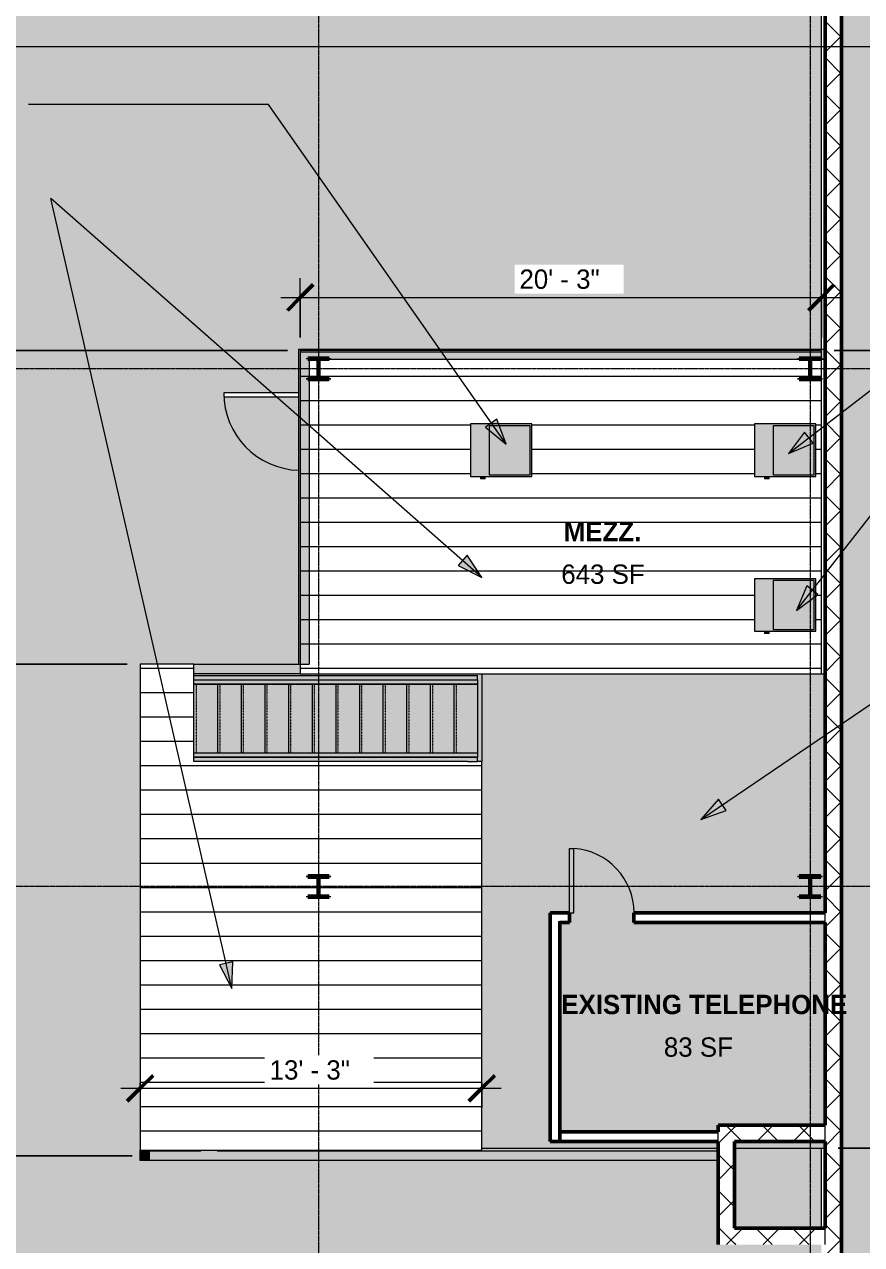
# Model space of a CAD drawing. Header units: inches. Extents: x -4136 to -1245, y 10244 to 12022.
# Drawn here: x -1958 to -1568, y 10995 to 11563 of the extents above; entities that cross this region are included whole.
import ezdxf

# ---------------------------------------------------------------- set-up
doc = ezdxf.new("R2010")
doc.units = ezdxf.units.IN
doc.header["$MEASUREMENT"] = 0
doc.linetypes.add('Grid Line 1_2_', pattern=[0.875, 0.5, -0.125, 0.125, -0.125])
doc.linetypes.add('Overhead 1_16_', pattern=[0.101562, 0.0625, -0.039062])
for name, color, linetype, lineweight in [('A-ANNO-DIMS', 211, 'Continuous', 9), ('A-ANNO-DIMS-96', 211, 'Continuous', 9), ('A-AREA-IDEN', 2, 'Continuous', 9), ('A-DOOR', 31, 'Continuous', 13), ('A-DOOR-1', 163, 'Continuous', 13), ('A-DOOR-3', 153, 'Continuous', 20), ('A-DOOR-4', 173, 'Continuous', 9), ('A-DOOR-5', 31, 'Continuous', 20), ('A-DOOR-6', 31, 'Continuous', 9), ('A-FLOR', 192, 'Continuous', 13), ('A-FLOR-1', 163, 'Continuous', 13), ('A-FLOR-HRAL', 11, 'Continuous', 9), ('A-FLOR-PATT-1', 10, 'Continuous', 13), ('A-FLOR-PATT-2', 8, 'Continuous', 9), ('A-WALL-2', 163, 'Continuous', 13), ('A-WALL-3', 155, 'Continuous', 50), ('A-WALL-4', 8, 'Continuous', 13), ('A-WALL-PATT-1', 7, 'Continuous', 9), ('C-BLDG-PADS-1', 10, 'Continuous', 13), ('C-BLDG-PADS-2', 173, 'Continuous', 9), ('G-ANNO-SYMB', 111, 'Continuous', 9), ('G-ANNO-TEXT', 231, 'Continuous', 9), ('G-ANNO-TEXT-1', 165, 'Continuous', 20), ('I-WALL', 2, 'Continuous', 13), ('I-WALL-1', 10, 'Continuous', 13), ('I-WALL-2', 163, 'Continuous', 13), ('I-WALL-3', 155, 'Continuous', 50), ('M-EQPM', 50, 'Continuous', 9), ('S-COLS-3', 52, 'Continuous', 9), ('S-COLS-4', 52, 'Continuous', 50), ('S-GRID-1', 1, 'Grid Line 1_2_', 9), ('S-STRS', 31, 'Continuous', 9), ('S-STRS-1', 31, 'Overhead 1_16_', 9)]:
    doc.layers.add(name, color=color, linetype=linetype, lineweight=lineweight)
doc.styles.add('Century Gothic_1', font='ufonts.com_century-gothic.ttf', dxfattribs={"height": 9})
doc.styles.add('Century Gothic_B', font='GOTHICB.TTF', dxfattribs={"height": 9})
doc.dimstyles.new('OD__1__Tol__', dxfattribs={"dimscale": 12, "dimtxt": 9.397514, "dimasz": 1, "dimexe": 0.75, "dimexo": 0.5, "dimgap": 0.125, "dimtad": 1, "dimdec": 0, "dimzin": 3, "dimdsep": 46, "dimlunit": 4, "dimtxsty": 'Century Gothic_1', "dimblk1": 'OBLIQUE', "dimblk2": 'OBLIQUE', "dimsah": 1, "dimcen": 0.09, "dimdle": 0.75, "dimazin": 0, "dimtfac": 1, "dimtdec": 4, "dimtix": 1, "dimtmove": 0, "dimatfit": 3, "dimfxl": 1, "dimtvp": 1, "dimtfill": 1, "dimfrac": 2, "dimtolj": 1, "dimtzin": 0, "dimarcsym": 2})
pattern_1 = [(0, (0, 0), (30.72, 7.68), [1.267, -21.773, 1.267, -21.773, -122.88]), (0, (0, 0), (30.72, 7.68), [-46.08, 1.267, -44.813, 1.267, -21.773, -53.76]), (0, (0, 0), (30.72, 7.68), [-115.2, 1.267, -14.093, 1.267, -37.133]), (120, (11.52, 3.84), (-22.011075, 22.7643004), [1.267, -21.773, 1.267, -21.773, -122.88]), (120, (11.52, 3.84), (-22.011075, 22.7643004), [-46.08, 1.267, -44.813, 1.267, -21.773, -53.76]), (120, (11.52, 3.84), (-22.011075, 22.7643004), [-115.2, 1.267, -14.093, 1.267, -37.133]), (240, (15.36, 19.2), (-8.708925, -30.4443004), [1.267, -21.773, 1.267, -21.773, -122.88]), (240, (15.36, 19.2), (-8.708925, -30.4443004), [-46.08, 1.267, -44.813, 1.267, -21.773, -53.76]), (240, (15.36, 19.2), (-8.708925, -30.4443004), [-115.2, 1.267, -14.093, 1.267, -37.133])]
pattern_2 = [(45, (0, 0), (-8.485281, 8.485281), []), (135, (0, 0), (-8.485281, -8.485281), [])]
pattern_3 = [(45, (0, 0), (-9.503515, 9.503515), []), (45, (0, 14.4), (-9.503515, 9.503515), [])]

# ---------------------------------------------------------------- blocks, each defined once
blk = doc.blocks.new('Single-Flush - 30_ x 80_-1225038-FLOOR PLAN - MEZZANINE')
at = {"layer": 'A-DOOR-3'}
for p, q in [((13, -2.25), (13, -32.25)), ((15, -2.25), (13, -2.25)), ((15, -2.25), (15, -32.25)), ((15, -32.25), (13, -32.25))]:
    blk.add_line(p, q, dxfattribs=at)
at = {"layer": 'A-DOOR-4'}
blk.add_arc((15, -2.25), 30.07, 180, 266.1859, dxfattribs=at)
blk = doc.blocks.new('Walls 1 - Walls 1-1277454-FLOOR PLAN - MEZZANINE')
at = {"layer": 'A-WALL-4'}
blk.add_hatch(color=256, dxfattribs=at).paths.add_polyline_path([(-1448.52, 10375.73), (-1448.52, 11927.37), (-1943.14, 11927.37), (-1943.06, 11911.21), (-1585.45, 11913.39), (-1585.45, 11774.15), (-1577.83, 11774.15), (-1577.83, 10643.01), (-1938.58, 10642.37), (-1938.58, 10376.85)], flags=0)
at = {"layer": 'A-WALL-3'}
blk.add_line((-1577.83, 11774.15), (-1577.83, 10643.01), dxfattribs=at)
blk = doc.blocks.new('Gas Fired Furnace - Direct Vent - 38000 BTUH-1351617-FLOOR PLAN - MEZZANINE')
at = {"layer": 'M-EQPM'}
h = blk.add_hatch(color=256, dxfattribs=at)
h.paths.add_polyline_path([(0, -28.5), (0, 0), (-24.5, 0), (-24.5, -28.5), (-24.05, -28.5)], flags=0)
h.paths.add_polyline_path([(-0.81, -5.03), (-0.81, -19.81), (-23.69, -19.81), (-23.69, -0.81), (-0.81, -0.81)], flags=0)
for points in [[(-0.81, -5.03), (-0.81, -0.81), (-23.69, -0.81), (-23.69, -19.81), (-0.81, -19.81), (-0.81, -15.49)], [(1, -21.69), (0, -21.72), (0, -21.83), (1, -21.82), (1, -21.72)], [(1, -23.83), (1, -21.83), (0, -21.87), (0, -23.83)]]:
    blk.add_hatch(color=256, dxfattribs=at).paths.add_polyline_path(points, flags=0)
for p, q in [((0, 0), (-24.5, 0)), ((-24.5, 0), (-24.5, -28.5)), ((-0.81, -0.81), (-23.69, -0.81)), ((-23.69, -0.81), (-23.69, -19.81)), ((-0.81, -19.81), (-0.81, -0.81)), ((0, -28.5), (0, 0)), ((-23.69, -19.81), (-0.81, -19.81)), ((1, -21.69), (0, -21.69)), ((1, -21.83), (0, -21.83)), ((1, -21.69), (1, -21.82)), ((1, -21.83), (1, -23.83)), ((0, -23.83), (1, -23.83)), ((-24.5, -28.5), (0, -28.5))]:
    blk.add_line(p, q, dxfattribs=at)
blk = doc.blocks.new('Top Rail Type - Top Rail_Internal_-1377795-FLOOR PLAN - MEZZANINE')
at = {"layer": 'A-FLOR-HRAL'}
blk.add_hatch(color=256, dxfattribs=at).paths.add_polyline_path([(-1747.2, 11221.65), (-1747.2, 11223.65), (-1879.2, 11223.65), (-1879.2, 11221.65), (-1782.98, 11221.65)], flags=0)
for p, q in [((-1879.2, 11223.65), (-1747.2, 11223.65)), ((-1747.2, 11221.65), (-1879.2, 11221.65)), ((-1747.2, 11223.65), (-1747.2, 11221.65))]:
    blk.add_line(p, q, dxfattribs=at)
blk = doc.blocks.new('Top Rail Type - Top Rail_Internal_-V2-FLOOR PLAN - MEZZANINE')
at = {"layer": 'A-FLOR-HRAL'}
for p, q in [((-1879.2, 11223.65), (-1747.2, 11223.65)), ((-1879.2, 11221.65), (-1747.2, 11221.65)), ((-1747.2, 11223.65), (-1747.2, 11221.65))]:
    blk.add_line(p, q, dxfattribs=at)
blk = doc.blocks.new('Top Rail Type - Top Rail_Internal_-1377806-FLOOR PLAN - MEZZANINE')
at = {"layer": 'A-FLOR-HRAL'}
blk.add_hatch(color=256, dxfattribs=at).paths.add_polyline_path([(-1747.2, 11255.65), (-1747.2, 11257.65), (-1879.2, 11257.65), (-1879.2, 11255.65), (-1782.98, 11255.65)], flags=0)
for p, q in [((-1879.2, 11257.65), (-1747.2, 11257.65)), ((-1747.2, 11255.65), (-1879.2, 11255.65)), ((-1747.2, 11257.65), (-1747.2, 11255.65))]:
    blk.add_line(p, q, dxfattribs=at)
blk = doc.blocks.new('Top Rail Type - Top Rail_Internal_-V3-FLOOR PLAN - MEZZANINE')
at = {"layer": 'A-FLOR-HRAL'}
for p, q in [((-1879.2, 11257.65), (-1747.2, 11257.65)), ((-1879.2, 11255.65), (-1747.2, 11255.65)), ((-1747.2, 11257.65), (-1747.2, 11255.65))]:
    blk.add_line(p, q, dxfattribs=at)
blk = doc.blocks.new('Door-Passage-Single-Flush - 36_ x 80_-1380225-FLOOR PLAN - MEZZANINE')
at = {"layer": 'A-DOOR-5'}
for p, q in [((18, 37.625), (16.25, 37.625)), ((16.25, 37.625), (16.25, 2.625)), ((18, 2.625), (18, 37.625))]:
    blk.add_line(p, q, dxfattribs=at)
at = {"layer": 'A-DOOR-6'}
blk.add_arc((18, 1.625), 36, 90, 178.4039, dxfattribs=at)
blk = doc.blocks.new('DIMBLOCK1-FLOOR PLAN - MEZZANINE')
at = {"layer": 'A-ANNO-DIMS-96'}
for p, q in [((-1829.7, 11416.89), (-1829.7, 11444.56)), ((-1587.2, 11416.89), (-1587.2, 11444.56)), ((-1838.7, 11435.56), (-1578.2, 11435.56)), ((-1829.7, 11435.56), (-1829.7, 11416.89)), ((-1587.2, 11435.56), (-1587.2, 11416.89))]:
    blk.add_line(p, q, dxfattribs=at)
at = {"layer": 'A-ANNO-DIMS-96', "lineweight": 50}
for p, q in [((-1829.7, 11435.56), (-1823.7, 11441.56)), ((-1587.2, 11435.56), (-1581.2, 11441.56)), ((-1829.7, 11435.56), (-1835.7, 11429.56)), ((-1587.2, 11435.56), (-1593.2, 11429.56))]:
    blk.add_line(p, q, dxfattribs=at)
at = {"layer": 'A-ANNO-DIMS-96', "color": 0, "insert": (-1727.7, 11448.6), "char_height": 9, "width": 46.1821, "attachment_point": 1, "line_spacing_factor": 0.984502, "style": 'Century Gothic_1', "bg_fill": 3, "box_fill_scale": 1.25, "bg_fill_color": 256, "bg_fill_true_color": 13158600, "bg_fill_transparency": 0}
blk.add_mtext('20\' - 3"', dxfattribs=at)
blk = doc.blocks.new('_Oblique')
at = {"color": 0, "linetype": 'ByBlock', "lineweight": -2}
blk.add_line((-0.5, -0.5), (0.5, 0.5), dxfattribs=at)
blk = doc.blocks.new('DIMBLOCK2-FLOOR PLAN - MEZZANINE')
at = {"layer": 'A-ANNO-DIMS-96', "lineweight": 50}
for p, q in [((-1508.95, 11410.89), (-1514.95, 11416.89)), ((-1508.95, 11410.89), (-1502.95, 11404.89)), ((-1508.95, 11039.65), (-1514.95, 11045.65)), ((-1508.95, 11039.65), (-1502.95, 11033.65))]:
    blk.add_line(p, q, dxfattribs=at)
at = {"layer": 'A-ANNO-DIMS-96'}
for p, q in [((-1508.95, 11030.65), (-1508.95, 11419.89)), ((-1581.2, 11410.89), (-1499.95, 11410.89)), ((-1508.95, 11410.89), (-1581.2, 11410.89)), ((-1579.45, 11039.65), (-1499.95, 11039.65)), ((-1508.95, 11039.65), (-1579.45, 11039.65))]:
    blk.add_line(p, q, dxfattribs=at)
at = {"layer": 'A-ANNO-DIMS-96', "color": 0, "insert": (-1521.99, 11202.52), "char_height": 9, "width": 54.5951, "attachment_point": 1, "rotation": 90, "line_spacing_factor": 0.984502, "style": 'Century Gothic_1', "bg_fill": 3, "box_fill_scale": 1.25, "bg_fill_color": 256, "bg_fill_true_color": 13158600, "bg_fill_transparency": 0}
blk.add_mtext('30\' - 11"', dxfattribs=at)
blk = doc.blocks.new('DIMBLOCK3-FLOOR PLAN - MEZZANINE')
at = {"layer": 'A-ANNO-DIMS-96'}
for p, q in [((-1980.83, 11027.15), (-1980.83, 11273.9)), ((-1910.2, 11264.9), (-1989.83, 11264.9)), ((-1980.83, 11264.9), (-1910.2, 11264.9)), ((-1907.95, 11036.15), (-1989.83, 11036.15)), ((-1980.83, 11036.15), (-1907.95, 11036.15))]:
    blk.add_line(p, q, dxfattribs=at)
at = {"layer": 'A-ANNO-DIMS-96', "lineweight": 50}
for p, q in [((-1980.83, 11264.9), (-1986.83, 11270.9)), ((-1980.83, 11264.9), (-1974.83, 11258.9)), ((-1980.83, 11036.15), (-1986.83, 11042.15)), ((-1980.83, 11036.15), (-1974.83, 11030.15))]:
    blk.add_line(p, q, dxfattribs=at)
at = {"layer": 'A-ANNO-DIMS-96', "color": 0, "insert": (-1993.87, 11131.28), "char_height": 9, "width": 46.1821, "attachment_point": 1, "rotation": 90, "line_spacing_factor": 0.984502, "style": 'Century Gothic_1', "bg_fill": 3, "box_fill_scale": 1.25, "bg_fill_color": 256, "bg_fill_true_color": 13158600, "bg_fill_transparency": 0}
blk.add_mtext('19\' - 1"', dxfattribs=at)
blk = doc.blocks.new('DIMBLOCK4-FLOOR PLAN - MEZZANINE')
at = {"layer": 'A-ANNO-DIMS-96', "lineweight": 50}
for p, q in [((-1904.2, 11067.52), (-1898.2, 11073.52)), ((-1745.2, 11067.52), (-1739.2, 11073.52)), ((-1904.2, 11067.52), (-1910.2, 11061.52)), ((-1745.2, 11067.52), (-1751.2, 11061.52))]:
    blk.add_line(p, q, dxfattribs=at)
at = {"layer": 'A-ANNO-DIMS-96'}
for p, q in [((-1904.2, 11070.01), (-1904.2, 11058.52)), ((-1904.2, 11067.52), (-1904.2, 11070.01)), ((-1745.2, 11070.01), (-1745.2, 11058.52)), ((-1745.2, 11067.52), (-1745.2, 11070.01)), ((-1913.2, 11067.52), (-1736.2, 11067.52))]:
    blk.add_line(p, q, dxfattribs=at)
at = {"layer": 'A-ANNO-DIMS-96', "color": 0, "insert": (-1843.95, 11080.56), "char_height": 9, "width": 46.1821, "attachment_point": 1, "line_spacing_factor": 0.984502, "style": 'Century Gothic_1', "bg_fill": 3, "box_fill_scale": 1.25, "bg_fill_color": 256, "bg_fill_true_color": 13158600, "bg_fill_transparency": 0}
blk.add_mtext('13\' - 3"', dxfattribs=at)
blk = doc.blocks.new('DIMBLOCK5-FLOOR PLAN - MEZZANINE')
at = {"layer": 'A-ANNO-DIMS-96', "lineweight": 50}
for p, q in [((-1980.83, 11410.89), (-1986.83, 11416.89)), ((-1980.83, 11410.89), (-1974.83, 11404.89)), ((-1980.83, 11264.9), (-1986.83, 11270.9)), ((-1980.83, 11264.9), (-1974.83, 11258.9))]:
    blk.add_line(p, q, dxfattribs=at)
at = {"layer": 'A-ANNO-DIMS-96'}
for p, q in [((-1980.83, 11419.89), (-1980.83, 11255.9)), ((-1835.7, 11410.89), (-1989.83, 11410.89)), ((-1980.83, 11410.89), (-1835.7, 11410.89)), ((-1910.2, 11264.9), (-1989.83, 11264.9)), ((-1980.83, 11264.9), (-1910.2, 11264.9))]:
    blk.add_line(p, q, dxfattribs=at)
at = {"layer": 'A-ANNO-DIMS-96', "color": 0, "insert": (-1993.87, 11318.65), "char_height": 9, "width": 46.1821, "attachment_point": 1, "rotation": 90, "line_spacing_factor": 0.984502, "style": 'Century Gothic_1', "bg_fill": 3, "box_fill_scale": 1.25, "bg_fill_color": 256, "bg_fill_true_color": 13158600, "bg_fill_transparency": 0}
blk.add_mtext('12\' - 2"', dxfattribs=at)

msp = doc.modelspace()

# ---------------------------------------------------------------- hatches: boundary and pattern name
at = {"layer": 'A-FLOR-PATT-1'}
h = msp.add_hatch(color=256, dxfattribs=at)
h.paths.add_polyline_path([(-1745.2, 11039.65), (-1635.2, 11039.65), (-1635.2, 11042.78), (-1713.45, 11042.78), (-1713.45, 11149.15), (-1704.45, 11149.15), (-1704.45, 11144.65), (-1708.95, 11144.65), (-1708.95, 11047.28), (-1635.2, 11047.28), (-1635.2, 11050.4), (-1585.45, 11050.4), (-1585.45, 11144.65), (-1674.45, 11144.65), (-1674.45, 11149.15), (-1585.45, 11149.15), (-1585.45, 11260.27), (-1745.2, 11260.27), (-1745.2, 11042.78)], flags=0)
h.paths.add_polyline_path([(-1585.45, 11039.65), (-1585.45, 11042.78), (-1627.58, 11042.78), (-1627.58, 11039.65), (-1586.24, 11039.65)], flags=0)
h.paths.add_polyline_path([(-1591.59, 11156.41), (-1597.45, 11156.41), (-1597.45, 11156.96), (-1593.31, 11156.96), (-1592.83, 11157.17), (-1592.62, 11157.66), (-1592.62, 11165.14), (-1592.83, 11165.62), (-1593.31, 11165.83), (-1597.45, 11165.83), (-1597.45, 11166.39), (-1587.45, 11166.39), (-1587.45, 11165.83), (-1591.59, 11165.83), (-1592.08, 11165.62), (-1592.28, 11165.14), (-1592.28, 11157.66), (-1592.08, 11157.17), (-1591.59, 11156.96), (-1587.45, 11156.96), (-1587.45, 11156.41)], flags=0)
at = {"layer": 'A-FLOR-PATT-2'}
h = msp.add_hatch(dxfattribs=at)
h.set_pattern_fill('FP_8', color=256, style=0, pattern_type=2)
h.set_pattern_definition([(0, (0, 0), (0, 11.331), [])])
h.paths.add_polyline_path([(-1782.98, 11038.73), (-1745.2, 11038.73), (-1745.2, 11219.65), (-1879.2, 11219.65), (-1879.2, 11264.9), (-1904.2, 11264.9), (-1904.2, 11038.73)], flags=0)
h.paths.add_polyline_path([(-1826.2, 11156.41), (-1826.2, 11156.96), (-1822.06, 11156.96), (-1821.58, 11157.17), (-1821.37, 11157.66), (-1821.37, 11165.14), (-1821.58, 11165.62), (-1822.06, 11165.83), (-1826.2, 11165.83), (-1826.2, 11166.39), (-1816.2, 11166.39), (-1816.2, 11165.83), (-1820.34, 11165.83), (-1820.83, 11165.62), (-1821.03, 11165.14), (-1821.03, 11157.66), (-1820.83, 11157.17), (-1820.34, 11156.96), (-1816.2, 11156.96), (-1816.2, 11156.41), (-1822.06, 11156.41)], flags=0)
h.paths.add_polyline_path([(-1587.2, 11260.27), (-1587.2, 11410.89), (-1829.7, 11410.89), (-1829.7, 11260.27), (-1615.75, 11260.27)], flags=0)
h.paths.add_polyline_path([(-1612.43, 11279.2), (-1613.65, 11279.2), (-1613.65, 11280.2), (-1618.31, 11280.2), (-1618.31, 11304.7), (-1589.81, 11304.7), (-1589.81, 11280.2), (-1611.5, 11280.2), (-1611.53, 11279.2), (-1612.4, 11279.2)], flags=0)
h.paths.add_polyline_path([(-1613.47, 11351.2), (-1613.65, 11351.2), (-1613.65, 11352.2), (-1618.31, 11352.2), (-1618.31, 11376.7), (-1589.81, 11376.7), (-1589.81, 11352.2), (-1611.5, 11352.2), (-1611.53, 11351.2), (-1613.37, 11351.2)], flags=0)
h.paths.add_polyline_path([(-1744.58, 11351.2), (-1745.76, 11351.2), (-1745.76, 11352.2), (-1750.43, 11352.2), (-1750.43, 11376.7), (-1721.93, 11376.7), (-1721.93, 11352.2), (-1743.61, 11352.2), (-1743.65, 11351.2), (-1744.54, 11351.2)], flags=0)
h.paths.add_polyline_path([(-1593.31, 11397.41), (-1597.45, 11397.41), (-1597.45, 11397.96), (-1593.31, 11397.96), (-1592.83, 11398.17), (-1592.62, 11398.66), (-1592.62, 11406.14), (-1592.83, 11406.62), (-1593.31, 11406.83), (-1597.45, 11406.83), (-1597.45, 11407.39), (-1587.45, 11407.39), (-1587.45, 11406.83), (-1591.59, 11406.83), (-1592.08, 11406.62), (-1592.28, 11406.04), (-1592.28, 11398.66), (-1592.08, 11398.17), (-1591.59, 11397.96), (-1587.45, 11397.96), (-1587.45, 11397.41), (-1591.59, 11397.41)], flags=0)
h.paths.add_polyline_path([(-1822.14, 11397.41), (-1826.2, 11397.41), (-1826.2, 11397.96), (-1822.06, 11397.96), (-1821.58, 11398.17), (-1821.37, 11398.66), (-1821.37, 11406.14), (-1821.58, 11406.62), (-1822.06, 11406.83), (-1826.2, 11406.83), (-1826.2, 11407.39), (-1816.2, 11407.39), (-1816.2, 11406.83), (-1820.34, 11406.83), (-1820.83, 11406.62), (-1821.03, 11406.14), (-1821.03, 11398.66), (-1820.83, 11398.17), (-1820.34, 11397.96), (-1816.2, 11397.96), (-1816.2, 11397.41), (-1822.06, 11397.41)], flags=0)
at = {"layer": 'A-WALL-PATT-1'}
h = msp.add_hatch(dxfattribs=at)
h.set_pattern_fill('FP_2', color=256, style=0, pattern_type=2)
h.set_pattern_definition(pattern_2)
h.paths.add_polyline_path([(-1577.83, 10640.15), (-1577.83, 11774.15), (-1585.45, 11774.15), (-1585.45, 10640.15)], flags=0)
h = msp.add_hatch(dxfattribs=at)
h.set_pattern_fill('FP_1', color=256, style=0, pattern_type=2)
h.set_pattern_definition(pattern_1)
h.paths.add_polyline_path([(-1704.45, 11148.65), (-1704.45, 11149.15), (-1713.45, 11149.15), (-1713.45, 11148.65), (-1712.95, 11148.65)], flags=0)
h.paths.add_polyline_path([(-1585.45, 11148.65), (-1585.45, 11149.15), (-1674.45, 11149.15), (-1674.45, 11148.65), (-1615.75, 11148.65)], flags=0)
h = msp.add_hatch(dxfattribs=at)
h.set_pattern_fill('FP_1', color=256, style=0, pattern_type=2)
h.set_pattern_definition(pattern_1)
h.paths.add_polyline_path([(-1712.95, 11042.78), (-1712.95, 11148.65), (-1713.45, 11148.65), (-1713.45, 11042.78)], flags=0)
h = msp.add_hatch(dxfattribs=at)
h.set_pattern_fill('FP_1', color=256, style=0, pattern_type=2)
h.set_pattern_definition(pattern_1)
h.paths.add_polyline_path([(-1585.45, 11144.65), (-1585.45, 11145.15), (-1674.45, 11145.15), (-1674.45, 11144.65), (-1615.75, 11144.65)], flags=0)
h.paths.add_polyline_path([(-1704.45, 11144.65), (-1704.45, 11145.15), (-1709.45, 11145.15), (-1709.45, 11144.65), (-1708.95, 11144.65)], flags=0)
h = msp.add_hatch(dxfattribs=at)
h.set_pattern_fill('FP_1', color=256, style=0, pattern_type=2)
h.set_pattern_definition(pattern_1)
h.paths.add_polyline_path([(-1635.2, 11046.78), (-1635.2, 11047.28), (-1708.95, 11047.28), (-1708.95, 11046.78)], flags=0)
h = msp.add_hatch(dxfattribs=at)
h.set_pattern_fill('FP_2', color=256, style=0, pattern_type=2)
h.set_pattern_definition(pattern_2)
h.paths.add_polyline_path([(-1635.2, 10994.78), (-1627.58, 10994.78), (-1627.58, 11050.4), (-1635.2, 11050.4), (-1635.2, 11042.78)], flags=0)
h = msp.add_hatch(dxfattribs=at)
h.set_pattern_fill('FP_2', color=256, style=0, pattern_type=2)
h.set_pattern_definition(pattern_2)
h.paths.add_polyline_path([(-1585.45, 11042.78), (-1585.45, 11050.4), (-1627.58, 11050.4), (-1627.58, 11042.78)], flags=0)
h = msp.add_hatch(dxfattribs=at)
h.set_pattern_fill('FP_1', color=256, style=0, pattern_type=2)
h.set_pattern_definition(pattern_1)
h.paths.add_polyline_path([(-1708.95, 11042.78), (-1635.2, 11042.78), (-1635.2, 11043.28), (-1708.95, 11043.28)], flags=0)
h = msp.add_hatch(dxfattribs=at)
h.set_pattern_fill('FP_2', color=256, style=0, pattern_type=2)
h.set_pattern_definition(pattern_2)
h.paths.add_polyline_path([(-1585.45, 10994.78), (-1585.45, 11002.4), (-1627.58, 11002.4), (-1627.58, 10994.78)], flags=0)
at = {"layer": 'C-BLDG-PADS-1'}
h = msp.add_hatch(color=256, dxfattribs=at)
h.paths.add_polyline_path([(-3016.2, 10815.9), (-2809.2, 10815.9), (-2809.2, 10844.89), (-2761.2, 10844.89), (-2761.2, 10815.9), (-2566.2, 10815.9), (-2566.2, 10844.89), (-2518.2, 10844.89), (-2518.2, 10815.9), (-2326.2, 10815.9), (-2326.2, 10844.89), (-2278.2, 10844.89), (-2278.2, 10815.9), (-2085.7, 10815.9), (-2085.7, 10844.89), (-2037.7, 10844.89), (-2037.7, 10815.9), (-1946.2, 10815.9), (-1946.2, 10817.27), (-1845.45, 10817.27), (-1845.45, 10979.9), (-1797.95, 10979.9), (-1797.95, 10977.65), (-1790.33, 10977.65), (-1790.33, 10817.27), (-1600.45, 10817.27), (-1600.45, 10832.89), (-1587.2, 10832.89), (-1587.2, 10994.78), (-1635.2, 10994.78), (-1635.2, 11033.9), (-1904.2, 11033.9), (-1904.2, 11264.9), (-1830.33, 11264.9), (-1830.33, 11389.39), (-1865.33, 11389.39), (-1865.33, 11391.14), (-1830.33, 11391.14), (-1830.33, 11411.51), (-1587.2, 11411.51), (-1587.2, 11736.52), (-1600.45, 11736.52), (-1600.45, 11758.4), (-1813.2, 11758.4), (-1813.2, 11736.52), (-1829.2, 11736.52), (-1829.2, 11758.4), (-2053.7, 11758.4), (-2053.7, 11736.52), (-2069.7, 11736.52), (-2069.7, 11758.4), (-2294.2, 11758.4), (-2294.2, 11736.52), (-2310.2, 11736.52), (-2310.2, 11758.4), (-2534.2, 11758.4), (-2534.2, 11736.52), (-2550.2, 11736.52), (-2550.2, 11758.4), (-2777.2, 11758.4), (-2777.2, 11736.52), (-2793.2, 11736.52), (-2793.2, 11758.4), (-3013.2, 11758.4), (-3013.2, 11736.52), (-3016.2, 11736.52), (-3016.2, 11683.8), (-2863.85, 11683.8), (-2863.85, 11682.8), (-3016.2, 11682.8), (-3016.2, 11536.24), (-2863.85, 11536.24), (-2863.85, 11535.24), (-3016.2, 11535.24), (-3016.2, 11036.49), (-2863.85, 11036.49), (-2863.85, 11035.49), (-3016.2, 11035.49), (-3016.2, 10888.93), (-2863.85, 10888.93), (-2863.85, 10887.93), (-3016.2, 10887.93), (-3016.2, 10815.9)], flags=0)
h.paths.add_polyline_path([(-1840.95, 10817.27), (-1829.2, 10817.27), (-1829.2, 10832.89), (-1813.2, 10832.89), (-1813.2, 10817.27), (-1797.95, 10817.27), (-1797.95, 10975.4), (-1840.95, 10975.4), (-1840.95, 10888.84)], flags=0)
h.paths.add_polyline_path([(-1627.58, 11002.4), (-1587.2, 11002.4), (-1587.2, 11039.65), (-1627.58, 11039.65), (-1627.58, 11033.9)], flags=0)
h.paths.add_polyline_path([(-1797.95, 11038.4), (-1635.2, 11038.4), (-1635.2, 11039.65), (-1745.2, 11039.65), (-1745.2, 11038.73), (-1899.7, 11038.73), (-1899.7, 11038.4), (-1862.3, 11038.4)], flags=0)
h.paths.add_polyline_path([(-2062.56, 11156.41), (-2066.7, 11156.41), (-2066.7, 11156.96), (-2062.56, 11156.96), (-2062.08, 11157.17), (-2061.87, 11157.66), (-2061.87, 11165.14), (-2062.08, 11165.62), (-2062.56, 11165.83), (-2066.7, 11165.83), (-2066.7, 11166.39), (-2056.7, 11166.39), (-2056.7, 11165.83), (-2060.84, 11165.83), (-2061.33, 11165.62), (-2061.53, 11165.14), (-2061.53, 11157.66), (-2061.33, 11157.17), (-2060.84, 11156.96), (-2056.7, 11156.96), (-2056.7, 11156.41), (-2060.84, 11156.41)], flags=0)
h.paths.add_polyline_path([(-2303.06, 11156.41), (-2307.2, 11156.41), (-2307.2, 11156.96), (-2303.06, 11156.96), (-2302.58, 11157.17), (-2302.37, 11157.66), (-2302.37, 11165.14), (-2302.58, 11165.62), (-2303.06, 11165.83), (-2307.2, 11165.83), (-2307.2, 11166.39), (-2297.2, 11166.39), (-2297.2, 11165.83), (-2301.34, 11165.83), (-2301.83, 11165.62), (-2302.03, 11165.14), (-2302.03, 11157.66), (-2301.83, 11157.17), (-2301.34, 11156.96), (-2297.2, 11156.96), (-2297.2, 11156.41), (-2301.34, 11156.41)], flags=0)
h.paths.add_polyline_path([(-2784.34, 11156.41), (-2790.2, 11156.41), (-2790.2, 11156.96), (-2786.06, 11156.96), (-2785.58, 11157.17), (-2785.37, 11157.66), (-2785.37, 11165.14), (-2785.58, 11165.62), (-2786.06, 11165.83), (-2790.2, 11165.83), (-2790.2, 11166.39), (-2780.2, 11166.39), (-2780.2, 11165.83), (-2784.34, 11165.83), (-2784.83, 11165.62), (-2785.03, 11165.14), (-2785.03, 11157.66), (-2784.83, 11157.17), (-2784.34, 11156.96), (-2780.2, 11156.96), (-2780.2, 11156.41)], flags=0)
h.paths.add_polyline_path([(-2537.2, 11156.41), (-2547.2, 11156.41), (-2547.2, 11156.96), (-2543.06, 11156.96), (-2542.58, 11157.17), (-2542.37, 11157.66), (-2542.37, 11165.14), (-2542.58, 11165.62), (-2543.06, 11165.83), (-2547.2, 11165.83), (-2547.2, 11166.39), (-2537.2, 11166.39), (-2537.2, 11165.83), (-2541.34, 11165.83), (-2541.83, 11165.62), (-2542.03, 11165.14), (-2542.03, 11157.66), (-2541.83, 11157.17), (-2541.34, 11156.96), (-2537.2, 11156.96)], flags=0)
h.paths.add_polyline_path([(-1745.2, 11219.65), (-1745.2, 11260.27), (-1829.7, 11260.27), (-1829.7, 11260.4), (-1879.2, 11260.4), (-1879.2, 11259.65), (-1747.2, 11259.65), (-1747.2, 11219.65)], flags=0)
h.paths.add_polyline_path([(-2062.56, 11397.41), (-2066.7, 11397.41), (-2066.7, 11397.96), (-2062.56, 11397.96), (-2062.08, 11398.17), (-2061.87, 11398.66), (-2061.87, 11406.14), (-2062.08, 11406.62), (-2062.56, 11406.83), (-2066.7, 11406.83), (-2066.7, 11407.39), (-2056.7, 11407.39), (-2056.7, 11406.83), (-2060.84, 11406.83), (-2061.33, 11406.62), (-2061.53, 11406.14), (-2061.53, 11398.66), (-2061.33, 11398.17), (-2060.84, 11397.96), (-2056.7, 11397.96), (-2056.7, 11397.41), (-2060.84, 11397.41)], flags=0)
h.paths.add_polyline_path([(-2297.2, 11397.41), (-2307.2, 11397.41), (-2307.2, 11397.96), (-2303.06, 11397.96), (-2302.58, 11398.17), (-2302.37, 11398.66), (-2302.37, 11406.14), (-2302.58, 11406.62), (-2303.06, 11406.83), (-2307.2, 11406.83), (-2307.2, 11407.39), (-2297.2, 11407.39), (-2297.2, 11406.83), (-2301.34, 11406.83), (-2301.83, 11406.62), (-2302.03, 11406.14), (-2302.03, 11398.66), (-2301.83, 11398.17), (-2301.34, 11397.96), (-2297.2, 11397.96)], flags=0)
h.paths.add_polyline_path([(-2537.2, 11397.41), (-2547.2, 11397.41), (-2547.2, 11397.96), (-2543.06, 11397.96), (-2542.58, 11398.17), (-2542.37, 11398.66), (-2542.37, 11406.14), (-2542.58, 11406.62), (-2543.06, 11406.83), (-2547.2, 11406.83), (-2547.2, 11407.39), (-2537.2, 11407.39), (-2537.2, 11406.83), (-2541.34, 11406.83), (-2541.83, 11406.62), (-2542.03, 11406.14), (-2542.03, 11398.66), (-2541.83, 11398.17), (-2541.34, 11397.96), (-2537.2, 11397.96)], flags=0)
h.paths.add_polyline_path([(-2786.34, 11397.41), (-2790.2, 11397.41), (-2790.2, 11397.96), (-2786.06, 11397.96), (-2785.58, 11398.17), (-2785.37, 11398.66), (-2785.37, 11406.14), (-2785.58, 11406.62), (-2786.06, 11406.83), (-2790.2, 11406.83), (-2790.2, 11407.39), (-2780.2, 11407.39), (-2780.2, 11406.83), (-2784.34, 11406.83), (-2784.83, 11406.62), (-2785.03, 11406.14), (-2785.03, 11398.66), (-2784.83, 11398.17), (-2784.34, 11397.96), (-2780.2, 11397.96), (-2780.2, 11397.41), (-2786.06, 11397.41)], flags=0)
at = {"layer": 'G-ANNO-TEXT'}
msp.add_hatch(color=256, dxfattribs=at).paths.add_polyline_path([(-1643.21, 11192.67), (-1631.48, 11196.76), (-1635.1, 11202.08)], flags=0)
at = {"layer": 'G-ANNO-TEXT-1'}
for points in [[(-1733.93, 11367.29), (-1738.17, 11378.97), (-1743.44, 11375.29)], [(-1602.54, 11362.97), (-1591.07, 11367.75), (-1595, 11372.84)], [(-1745.14, 11305.31), (-1752.03, 11315.65), (-1756.27, 11310.82)], [(-1861.48, 11114), (-1861.03, 11126.41), (-1867.3, 11124.97)]]:
    msp.add_hatch(color=256, dxfattribs=at).paths.add_polyline_path(points, flags=0)
at = {"layer": 'I-WALL'}
for points in [[(-1585.45, 11406.76), (-1585.45, 11411.51), (-1830.33, 11411.51), (-1830.33, 11406.76), (-1821.9, 11406.76), (-1822.06, 11406.83), (-1826.2, 11406.83), (-1826.2, 11407.39), (-1816.2, 11407.39), (-1816.2, 11406.83), (-1820.34, 11406.83), (-1820.5, 11406.76), (-1593.15, 11406.76), (-1593.31, 11406.83), (-1597.45, 11406.83), (-1597.45, 11407.39), (-1587.45, 11407.39), (-1587.45, 11406.83), (-1591.59, 11406.83), (-1591.75, 11406.76), (-1587.45, 11406.76)], [(-1825.58, 11264.9), (-1825.58, 11397.41), (-1826.2, 11397.41), (-1826.2, 11397.96), (-1825.58, 11397.96), (-1825.58, 11406.76), (-1830.33, 11406.76), (-1830.33, 11264.9)]]:
    msp.add_hatch(color=256, dxfattribs=at).paths.add_polyline_path(points, flags=0)
at = {"layer": 'I-WALL-1'}
for points in [[(-1829.7, 11260.4), (-1829.7, 11264.9), (-1879.2, 11264.9), (-1879.2, 11260.4)], [(-1899.7, 11033.9), (-1899.7, 11038.73), (-1904.2, 11038.73), (-1904.2, 11033.9)], [(-1899.7, 11033.9), (-1635.2, 11033.9), (-1635.2, 11038.4), (-1899.7, 11038.4)]]:
    msp.add_hatch(color=256, dxfattribs=at).paths.add_polyline_path(points, flags=0)
at = {"layer": 'S-COLS-3'}
h = msp.add_hatch(dxfattribs=at)
h.set_pattern_fill('FP_5', color=256, style=0, pattern_type=2)
h.set_pattern_definition(pattern_3)
h.paths.add_polyline_path([(-1816.2, 11397.41), (-1816.2, 11397.96), (-1820.34, 11397.96), (-1820.83, 11398.17), (-1821.03, 11398.66), (-1821.03, 11406.14), (-1820.83, 11406.62), (-1820.34, 11406.83), (-1816.2, 11406.83), (-1816.2, 11407.39), (-1826.2, 11407.39), (-1826.2, 11406.83), (-1822.06, 11406.83), (-1821.58, 11406.62), (-1821.37, 11406.14), (-1821.37, 11398.66), (-1821.58, 11398.17), (-1822.06, 11397.96), (-1826.2, 11397.96), (-1826.2, 11397.41)], flags=0)
h = msp.add_hatch(dxfattribs=at)
h.set_pattern_fill('FP_5', color=256, style=0, pattern_type=2)
h.set_pattern_definition(pattern_3)
h.paths.add_polyline_path([(-1587.45, 11397.41), (-1587.45, 11397.96), (-1591.59, 11397.96), (-1592.08, 11398.17), (-1592.28, 11398.66), (-1592.28, 11406.14), (-1592.08, 11406.62), (-1591.59, 11406.83), (-1587.45, 11406.83), (-1587.45, 11407.39), (-1597.45, 11407.39), (-1597.45, 11406.83), (-1593.31, 11406.83), (-1592.83, 11406.62), (-1592.62, 11406.14), (-1592.62, 11398.66), (-1592.83, 11398.17), (-1593.31, 11397.96), (-1597.45, 11397.96), (-1597.45, 11397.41)], flags=0)
h = msp.add_hatch(dxfattribs=at)
h.set_pattern_fill('FP_5', color=256, style=0, pattern_type=2)
h.set_pattern_definition(pattern_3)
h.paths.add_polyline_path([(-1816.2, 11156.41), (-1816.2, 11156.96), (-1820.34, 11156.96), (-1820.83, 11157.17), (-1821.03, 11157.66), (-1821.03, 11165.14), (-1820.83, 11165.62), (-1820.34, 11165.83), (-1816.2, 11165.83), (-1816.2, 11166.39), (-1826.2, 11166.39), (-1826.2, 11165.83), (-1822.06, 11165.83), (-1821.58, 11165.62), (-1821.37, 11165.14), (-1821.37, 11157.66), (-1821.58, 11157.17), (-1822.06, 11156.96), (-1826.2, 11156.96), (-1826.2, 11156.41)], flags=0)
h = msp.add_hatch(dxfattribs=at)
h.set_pattern_fill('FP_5', color=256, style=0, pattern_type=2)
h.set_pattern_definition(pattern_3)
h.paths.add_polyline_path([(-1587.45, 11156.41), (-1587.45, 11156.96), (-1591.59, 11156.96), (-1592.08, 11157.17), (-1592.28, 11157.66), (-1592.28, 11165.14), (-1592.08, 11165.62), (-1591.59, 11165.83), (-1587.45, 11165.83), (-1587.45, 11166.39), (-1597.45, 11166.39), (-1597.45, 11165.83), (-1593.31, 11165.83), (-1592.83, 11165.62), (-1592.62, 11165.14), (-1592.62, 11157.66), (-1592.83, 11157.17), (-1593.31, 11156.96), (-1597.45, 11156.96), (-1597.45, 11156.41)], flags=0)
at = {"layer": 'S-STRS'}
for points in [[(-1747.2, 11257.65), (-1747.2, 11259.65), (-1879.2, 11259.65), (-1879.2, 11257.65), (-1782.98, 11257.65)], [(-1868.2, 11223.65), (-1868.2, 11255.65), (-1879.2, 11255.65), (-1879.2, 11223.65)], [(-1857.2, 11223.65), (-1857.2, 11255.65), (-1868.2, 11255.65), (-1868.2, 11223.65)], [(-1846.2, 11223.65), (-1846.2, 11255.65), (-1857.2, 11255.65), (-1857.2, 11223.65)], [(-1835.2, 11223.65), (-1835.2, 11255.65), (-1846.2, 11255.65), (-1846.2, 11223.65)], [(-1824.2, 11223.65), (-1824.2, 11255.65), (-1835.2, 11255.65), (-1835.2, 11223.65)], [(-1813.2, 11223.65), (-1813.2, 11255.65), (-1824.2, 11255.65), (-1824.2, 11223.65)], [(-1802.2, 11223.65), (-1802.2, 11255.65), (-1813.2, 11255.65), (-1813.2, 11223.65)], [(-1791.2, 11223.65), (-1791.2, 11255.65), (-1802.2, 11255.65), (-1802.2, 11223.65)], [(-1782.98, 11223.65), (-1780.2, 11223.65), (-1780.2, 11255.65), (-1791.2, 11255.65), (-1791.2, 11223.65)], [(-1769.2, 11223.65), (-1769.2, 11255.65), (-1780.2, 11255.65), (-1780.2, 11223.65)], [(-1758.2, 11223.65), (-1758.2, 11255.65), (-1769.2, 11255.65), (-1769.2, 11223.65)], [(-1747.2, 11223.65), (-1747.2, 11255.65), (-1758.2, 11255.65), (-1758.2, 11223.65)], [(-1747.2, 11219.65), (-1747.2, 11221.65), (-1879.2, 11221.65), (-1879.2, 11219.65), (-1751.82, 11219.65)]]:
    msp.add_hatch(color=256, dxfattribs=at).paths.add_polyline_path(points, flags=0)

# ---------------------------------------------------------------- linework, layer by layer
at = {"layer": 'A-FLOR'}
for p, q in [((-1587.2, 11410.89), (-1829.7, 11410.89)), ((-1829.7, 11410.89), (-1829.7, 11260.27)), ((-1587.2, 11260.27), (-1587.2, 11410.89)), ((-1879.2, 11264.9), (-1904.2, 11264.9)), ((-1904.2, 11264.9), (-1904.2, 11038.73)), ((-1879.2, 11219.65), (-1879.2, 11264.9)), ((-1751.82, 11219.65), (-1879.2, 11219.65)), ((-1745.2, 11219.65), (-1747.2, 11219.65)), ((-1745.2, 11038.73), (-1745.2, 11219.65)), ((-1904.2, 11038.73), (-1745.2, 11038.73))]:
    msp.add_line(p, q, dxfattribs=at)
at = {"layer": 'A-FLOR-1'}
for p, q in [((-1585.45, 11260.27), (-1829.7, 11260.27)), ((-1745.2, 11260.27), (-1745.2, 11219.65)), ((-1745.2, 11039.65), (-1635.2, 11039.65)), ((-1627.58, 11039.65), (-1585.45, 11039.65))]:
    msp.add_line(p, q, dxfattribs=at)
at = {"layer": 'A-WALL-2'}
for p, q in [((-1712.95, 11148.65), (-1704.45, 11148.65)), ((-1712.95, 11148.65), (-1712.95, 11042.78)), ((-1674.45, 11148.65), (-1585.45, 11148.65)), ((-1585.45, 11144.65), (-1585.45, 11149.15)), ((-1709.45, 11145.15), (-1704.45, 11145.15)), ((-1709.45, 11145.15), (-1709.45, 11042.78)), ((-1674.45, 11145.15), (-1585.45, 11145.15)), ((-1708.95, 11046.78), (-1635.2, 11046.78)), ((-1635.2, 11042.78), (-1635.2, 11047.28)), ((-1585.45, 11042.78), (-1585.45, 11050.4)), ((-1708.95, 11043.28), (-1635.2, 11043.28)), ((-1585.45, 10994.78), (-1585.45, 11002.4))]:
    msp.add_line(p, q, dxfattribs=at)
at = {"layer": 'A-WALL-3'}
for p, q in [((-1577.83, 10640.15), (-1577.83, 11774.15)), ((-1585.45, 11759.77), (-1585.45, 11149.15)), ((-1585.45, 11144.65), (-1585.45, 11050.4)), ((-1635.2, 11050.4), (-1635.2, 11047.28)), ((-1585.45, 11050.4), (-1635.2, 11050.4)), ((-1635.2, 11042.78), (-1635.2, 10994.78)), ((-1627.58, 11002.4), (-1627.58, 11042.78)), ((-1627.58, 11042.78), (-1585.45, 11042.78)), ((-1585.45, 11042.78), (-1585.45, 11002.4)), ((-1585.45, 11002.4), (-1627.58, 11002.4))]:
    msp.add_line(p, q, dxfattribs=at)
at = {"layer": 'C-BLDG-PADS-2'}
for p, q in [((-1587.2, 11411.51), (-1587.2, 11736.52)), ((-1587.2, 11002.4), (-1587.2, 11039.65))]:
    msp.add_line(p, q, dxfattribs=at)
at = {"layer": 'G-ANNO-SYMB'}
msp.add_line((-4007.91, 11552.4), (-1529.83, 11552.4), dxfattribs=at)
at = {"layer": 'G-ANNO-TEXT'}
for p, q in [((-1635.1, 11202.08), (-1643.21, 11192.67)), ((-1631.48, 11196.76), (-1635.1, 11202.08)), ((-1643.21, 11192.67), (-1631.48, 11196.76))]:
    msp.add_line(p, q, dxfattribs=at)
at = {"layer": 'G-ANNO-TEXT-1'}
for p, q in [((-1955.97, 11525.46), (-1956.22, 11525.46)), ((-1844.46, 11525.46), (-1955.97, 11525.46)), ((-1861.48, 11114), (-1945.72, 11481.62)), ((-1745.14, 11305.31), (-1945.72, 11481.62)), ((-1738.17, 11378.97), (-1743.44, 11375.29)), ((-1743.44, 11375.29), (-1733.93, 11367.29)), ((-1733.93, 11367.29), (-1738.17, 11378.97)), ((-1595, 11372.84), (-1602.54, 11362.97)), ((-1591.07, 11367.75), (-1595, 11372.84)), ((-1602.54, 11362.97), (-1591.07, 11367.75)), ((-1752.03, 11315.65), (-1756.27, 11310.82)), ((-1745.14, 11305.31), (-1752.03, 11315.65)), ((-1756.27, 11310.82), (-1745.14, 11305.31)), ((-1593.89, 11301.37), (-1598.76, 11289.94)), ((-1861.03, 11126.41), (-1867.3, 11124.97)), ((-1867.3, 11124.97), (-1861.48, 11114)), ((-1861.48, 11114), (-1861.03, 11126.41))]:
    msp.add_line(p, q, dxfattribs=at)
at = {"layer": 'I-WALL'}
for p, q in [((-1830.33, 11411.51), (-1585.45, 11411.51)), ((-1830.33, 11264.9), (-1830.33, 11411.51)), ((-1821.9, 11406.76), (-1825.58, 11406.76)), ((-1825.58, 11406.76), (-1825.58, 11397.96)), ((-1593.15, 11406.76), (-1820.5, 11406.76)), ((-1585.45, 11406.76), (-1591.75, 11406.76)), ((-1825.58, 11397.41), (-1825.58, 11264.9))]:
    msp.add_line(p, q, dxfattribs=at)
at = {"layer": 'I-WALL-2'}
for p, q in [((-1879.2, 11264.9), (-1825.58, 11264.9)), ((-1829.7, 11260.4), (-1879.2, 11260.4)), ((-1904.2, 11033.9), (-1904.2, 11038.73)), ((-1899.7, 11038.73), (-1899.7, 11038.4)), ((-1899.7, 11038.4), (-1875.98, 11038.4)), ((-1868.35, 11038.4), (-1635.2, 11038.4)), ((-1635.2, 11033.9), (-1904.2, 11033.9))]:
    msp.add_line(p, q, dxfattribs=at)
at = {"layer": 'I-WALL-3'}
for p, q in [((-1704.45, 11149.15), (-1713.45, 11149.15)), ((-1713.45, 11149.15), (-1713.45, 11042.78)), ((-1704.45, 11144.65), (-1704.45, 11149.15)), ((-1585.45, 11149.15), (-1674.45, 11149.15)), ((-1674.45, 11149.15), (-1674.45, 11144.65)), ((-1708.95, 11144.65), (-1704.45, 11144.65)), ((-1708.95, 11042.78), (-1708.95, 11144.65)), ((-1674.45, 11144.65), (-1585.45, 11144.65)), ((-1635.2, 11047.28), (-1708.95, 11047.28)), ((-1713.45, 11042.78), (-1635.2, 11042.78))]:
    msp.add_line(p, q, dxfattribs=at)
at = {"layer": 'S-COLS-4'}
for p, q in [((-1816.2, 11407.39), (-1826.2, 11407.39)), ((-1826.2, 11407.39), (-1826.2, 11406.83)), ((-1826.2, 11406.83), (-1822.06, 11406.83)), ((-1821.37, 11406.14), (-1821.37, 11398.66)), ((-1821.03, 11398.66), (-1821.03, 11406.14)), ((-1820.34, 11406.83), (-1816.2, 11406.83)), ((-1816.2, 11406.83), (-1816.2, 11407.39)), ((-1587.45, 11407.39), (-1597.45, 11407.39)), ((-1597.45, 11407.39), (-1597.45, 11406.83)), ((-1597.45, 11406.83), (-1593.31, 11406.83)), ((-1592.62, 11406.14), (-1592.62, 11398.66)), ((-1592.28, 11398.66), (-1592.28, 11406.14)), ((-1591.59, 11406.83), (-1587.45, 11406.83)), ((-1587.45, 11406.83), (-1587.45, 11407.39)), ((-1822.06, 11397.96), (-1826.2, 11397.96)), ((-1826.2, 11397.96), (-1826.2, 11397.41)), ((-1816.2, 11397.96), (-1820.34, 11397.96)), ((-1816.2, 11397.41), (-1816.2, 11397.96)), ((-1593.31, 11397.96), (-1597.45, 11397.96)), ((-1597.45, 11397.96), (-1597.45, 11397.41)), ((-1587.45, 11397.96), (-1591.59, 11397.96)), ((-1587.45, 11397.41), (-1587.45, 11397.96)), ((-1826.2, 11397.41), (-1816.2, 11397.41)), ((-1597.45, 11397.41), (-1587.45, 11397.41)), ((-1816.2, 11166.39), (-1826.2, 11166.39)), ((-1826.2, 11166.39), (-1826.2, 11165.83)), ((-1826.2, 11165.83), (-1822.06, 11165.83)), ((-1821.37, 11165.14), (-1821.37, 11157.66)), ((-1821.03, 11157.66), (-1821.03, 11165.14)), ((-1820.34, 11165.83), (-1816.2, 11165.83)), ((-1816.2, 11165.83), (-1816.2, 11166.39)), ((-1587.45, 11166.39), (-1597.45, 11166.39)), ((-1597.45, 11166.39), (-1597.45, 11165.83)), ((-1597.45, 11165.83), (-1593.31, 11165.83)), ((-1592.62, 11165.14), (-1592.62, 11157.66)), ((-1592.28, 11157.66), (-1592.28, 11165.14)), ((-1591.59, 11165.83), (-1587.45, 11165.83)), ((-1587.45, 11165.83), (-1587.45, 11166.39)), ((-1822.06, 11156.96), (-1826.2, 11156.96)), ((-1826.2, 11156.96), (-1826.2, 11156.41)), ((-1826.2, 11156.41), (-1816.2, 11156.41)), ((-1816.2, 11156.96), (-1820.34, 11156.96)), ((-1816.2, 11156.41), (-1816.2, 11156.96)), ((-1593.31, 11156.96), (-1597.45, 11156.96)), ((-1597.45, 11156.96), (-1597.45, 11156.41)), ((-1597.45, 11156.41), (-1587.45, 11156.41)), ((-1587.45, 11156.96), (-1591.59, 11156.96)), ((-1587.45, 11156.41), (-1587.45, 11156.96))]:
    msp.add_line(p, q, dxfattribs=at)
for centre, start, end in [((-1822.06, 11406.14), 0, 90), ((-1820.34, 11406.14), 90, 180), ((-1593.31, 11406.14), 0, 90), ((-1591.59, 11406.14), 90, 180), ((-1822.06, 11398.66), 270, 0), ((-1820.34, 11398.66), 180, 270), ((-1593.31, 11398.66), 270, 0), ((-1591.59, 11398.66), 180, 270), ((-1822.06, 11165.14), 0, 90), ((-1820.34, 11165.14), 90, 180), ((-1593.31, 11165.14), 0, 90), ((-1591.59, 11165.14), 90, 180), ((-1822.06, 11157.66), 270, 0), ((-1820.34, 11157.66), 180, 270), ((-1593.31, 11157.66), 270, 0), ((-1591.59, 11157.66), 180, 270)]:
    msp.add_arc(centre, 0.691, start, end, dxfattribs=at)
at = {"layer": 'S-GRID-1'}
for p, q in [((-1821.2, 11973.42), (-1821.2, 10769.7)), ((-1362.8, 11402.4), (-3914.18, 11402.4)), ((-1362.8, 11161.4), (-3914.18, 11161.4))]:
    msp.add_line(p, q, dxfattribs=at)
at = {"layer": 'S-STRS'}
for p, q in [((-1879.2, 11259.65), (-1747.2, 11259.65)), ((-1868.2, 11255.65), (-1868.2, 11223.65)), ((-1857.2, 11255.65), (-1857.2, 11223.65)), ((-1846.2, 11255.65), (-1846.2, 11223.65)), ((-1835.2, 11255.65), (-1835.2, 11223.65)), ((-1824.2, 11255.65), (-1824.2, 11223.65)), ((-1813.2, 11255.65), (-1813.2, 11223.65)), ((-1802.2, 11255.65), (-1802.2, 11223.65)), ((-1791.2, 11255.65), (-1791.2, 11223.65)), ((-1780.2, 11255.65), (-1780.2, 11223.65)), ((-1769.2, 11255.65), (-1769.2, 11223.65)), ((-1758.2, 11255.65), (-1758.2, 11223.65)), ((-1747.2, 11257.65), (-1747.2, 11259.65)), ((-1747.2, 11255.65), (-1747.2, 11223.65)), ((-1747.2, 11219.65), (-1747.2, 11221.65)), ((-1751.82, 11219.65), (-1747.2, 11219.65))]:
    msp.add_line(p, q, dxfattribs=at)
at = {"layer": 'S-STRS-1'}
for p, q in [((-1878.2, 11255.65), (-1878.2, 11223.65)), ((-1867.2, 11255.65), (-1867.2, 11223.65)), ((-1856.2, 11255.65), (-1856.2, 11223.65)), ((-1845.2, 11255.65), (-1845.2, 11223.65)), ((-1834.2, 11255.65), (-1834.2, 11223.65)), ((-1823.2, 11255.65), (-1823.2, 11223.65)), ((-1812.2, 11255.65), (-1812.2, 11223.65)), ((-1801.2, 11255.65), (-1801.2, 11223.65)), ((-1790.2, 11255.65), (-1790.2, 11223.65)), ((-1779.2, 11255.65), (-1779.2, 11223.65)), ((-1768.2, 11255.65), (-1768.2, 11223.65)), ((-1757.2, 11255.65), (-1757.2, 11223.65))]:
    msp.add_line(p, q, dxfattribs=at)

# ---------------------------------------------------------------- block references
at = {"layer": 'A-DOOR', "rotation": 89.99999999999997}
msp.add_blockref('Door-Passage-Single-Flush - 36_ x 80_-1380225-FLOOR PLAN - MEZZANINE', (-1827.7, 11373.14), dxfattribs=at)
at = {"layer": 'A-DOOR-1', "rotation": 180}
msp.add_blockref('Single-Flush - 30_ x 80_-1225038-FLOOR PLAN - MEZZANINE', (-1689.45, 11146.9), dxfattribs=at)
at = {"layer": 'A-FLOR-HRAL'}
for name in ['Top Rail Type - Top Rail_Internal_-1377806-FLOOR PLAN - MEZZANINE', 'Top Rail Type - Top Rail_Internal_-V3-FLOOR PLAN - MEZZANINE', 'Top Rail Type - Top Rail_Internal_-1377795-FLOOR PLAN - MEZZANINE', 'Top Rail Type - Top Rail_Internal_-V2-FLOOR PLAN - MEZZANINE']:
    msp.add_blockref(name, (0, 0), dxfattribs=at)
at = {"layer": 'A-WALL-2'}
msp.add_blockref('Walls 1 - Walls 1-1277454-FLOOR PLAN - MEZZANINE', (0, 0), dxfattribs=at)
at = {"layer": 'M-EQPM', "rotation": 270}
for p in [(-1721.93, 11352.2), (-1589.81, 11352.2), (-1589.81, 11280.2)]:
    msp.add_blockref('Gas Fired Furnace - Direct Vent - 38000 BTUH-1351617-FLOOR PLAN - MEZZANINE', p, dxfattribs=at)

# ---------------------------------------------------------------- texts
at = {"layer": 'A-AREA-IDEN', "char_height": 9, "attachment_point": 1}
for s, insert, width, style in [('MEZZ.', (-1707.1, 11331.11), 42.117, 'Century Gothic_B'), ('643 SF', (-1708.23, 11311.29), 44.844, 'Century Gothic_1'), ('EXISTING TELEPHONE', (-1708.23, 11111.03), 152.106, 'Century Gothic_B'), ('83 SF', (-1660.48, 11091.21), 36.36, 'Century Gothic_1')]:
    msp.add_mtext(s, dxfattribs=dict(at, insert=insert, width=width, style=style))

# ---------------------------------------------------------------- next in the draw order: dimensions: what is measured, and where the dimension line sits
at = {"layer": 'A-ANNO-DIMS'}
dim = msp.add_linear_dim(base=(-1587.20325386, 11435.56329701), p1=(-1829.70325386, 11410.88562451), p2=(-1587.20325386, 11410.88562451), dimstyle='OD__1__Tol__', override={"dimpost": '<>', "dimfxl": 242.5}, dxfattribs=at)
dim.commit()
dim.dimension.update_dxf_attribs({"geometry": 'DIMBLOCK1-FLOOR PLAN - MEZZANINE', "text_midpoint": (-1708.45325386, 11441.78967366)})
dim = msp.add_linear_dim(base=(-1980.83, 11264.9), p1=(-1901.95, 11036.15), p2=(-1904.2, 11264.9), angle=90, dimstyle='OD__1__Tol__', override={"dimpost": '<>', "dimfxl": 228.761065}, dxfattribs=at)
dim.commit()
dim.dimension.update_dxf_attribs({"geometry": 'DIMBLOCK3-FLOOR PLAN - MEZZANINE', "text_midpoint": (-1987.06, 11150.52)})

# ---------------------------------------------------------------- next in the draw order: linework, layer by layer
at = {"layer": 'S-GRID-1'}
msp.add_line((-1592.45, 11973.42), (-1592.45, 10769.7), dxfattribs=at)

# ---------------------------------------------------------------- next in the draw order: dimensions: what is measured, and where the dimension line sits
at = {"layer": 'A-ANNO-DIMS'}
for base, p1, p2, override, picture, middle in [((-1980.83, 11264.9), (-1829.7, 11410.89), (-1904.2, 11264.9), {"dimpost": '<>', "dimfxl": 163.900575}, 'DIMBLOCK5-FLOOR PLAN - MEZZANINE', (-1986.94, 11337.89)), ((-1508.95, 11410.89), (-1585.45, 11039.65), (-1587.2, 11410.89), {"dimpost": '<>', "dimfxl": 371.23657}, 'DIMBLOCK2-FLOOR PLAN - MEZZANINE', (-1515.18, 11225.27))]:
    dim = msp.add_linear_dim(base=base, p1=p1, p2=p2, angle=90, dimstyle='OD__1__Tol__', override=override, dxfattribs=at)
    dim.commit()
    dim.dimension.update_dxf_attribs({"geometry": picture, "text_midpoint": middle})
dim = msp.add_linear_dim(base=(-1745.2, 11067.52), p1=(-1904.2, 11076.01), p2=(-1745.2, 11076.01), dimstyle='OD__1__Tol__', override={"dimpost": '<>', "dimfxl": 159}, dxfattribs=at)
dim.commit()
dim.dimension.update_dxf_attribs({"geometry": 'DIMBLOCK4-FLOOR PLAN - MEZZANINE', "text_midpoint": (-1824.7, 11073.75)})

# ---------------------------------------------------------------- next in the draw order: hatches: boundary and pattern name
at = {"layer": 'G-ANNO-TEXT-1'}
msp.add_hatch(color=256, dxfattribs=at).paths.add_polyline_path([(-1598.76, 11289.94), (-1588.83, 11297.4), (-1593.89, 11301.37)], flags=0)

# ---------------------------------------------------------------- next in the draw order: linework, layer by layer
at = {"layer": 'G-ANNO-TEXT'}
msp.add_line((-1643.21, 11192.67), (-1472.4, 11308.91), dxfattribs=at)
at = {"layer": 'G-ANNO-TEXT-1'}
for p, q in [((-1733.93, 11367.29), (-1844.46, 11525.46)), ((-1602.54, 11362.97), (-1448.73, 11481.62)), ((-1598.76, 11289.94), (-1448.73, 11481.62)), ((-1588.83, 11297.4), (-1593.89, 11301.37)), ((-1598.76, 11289.94), (-1588.83, 11297.4))]:
    msp.add_line(p, q, dxfattribs=at)

doc.saveas('drawing.dxf')
